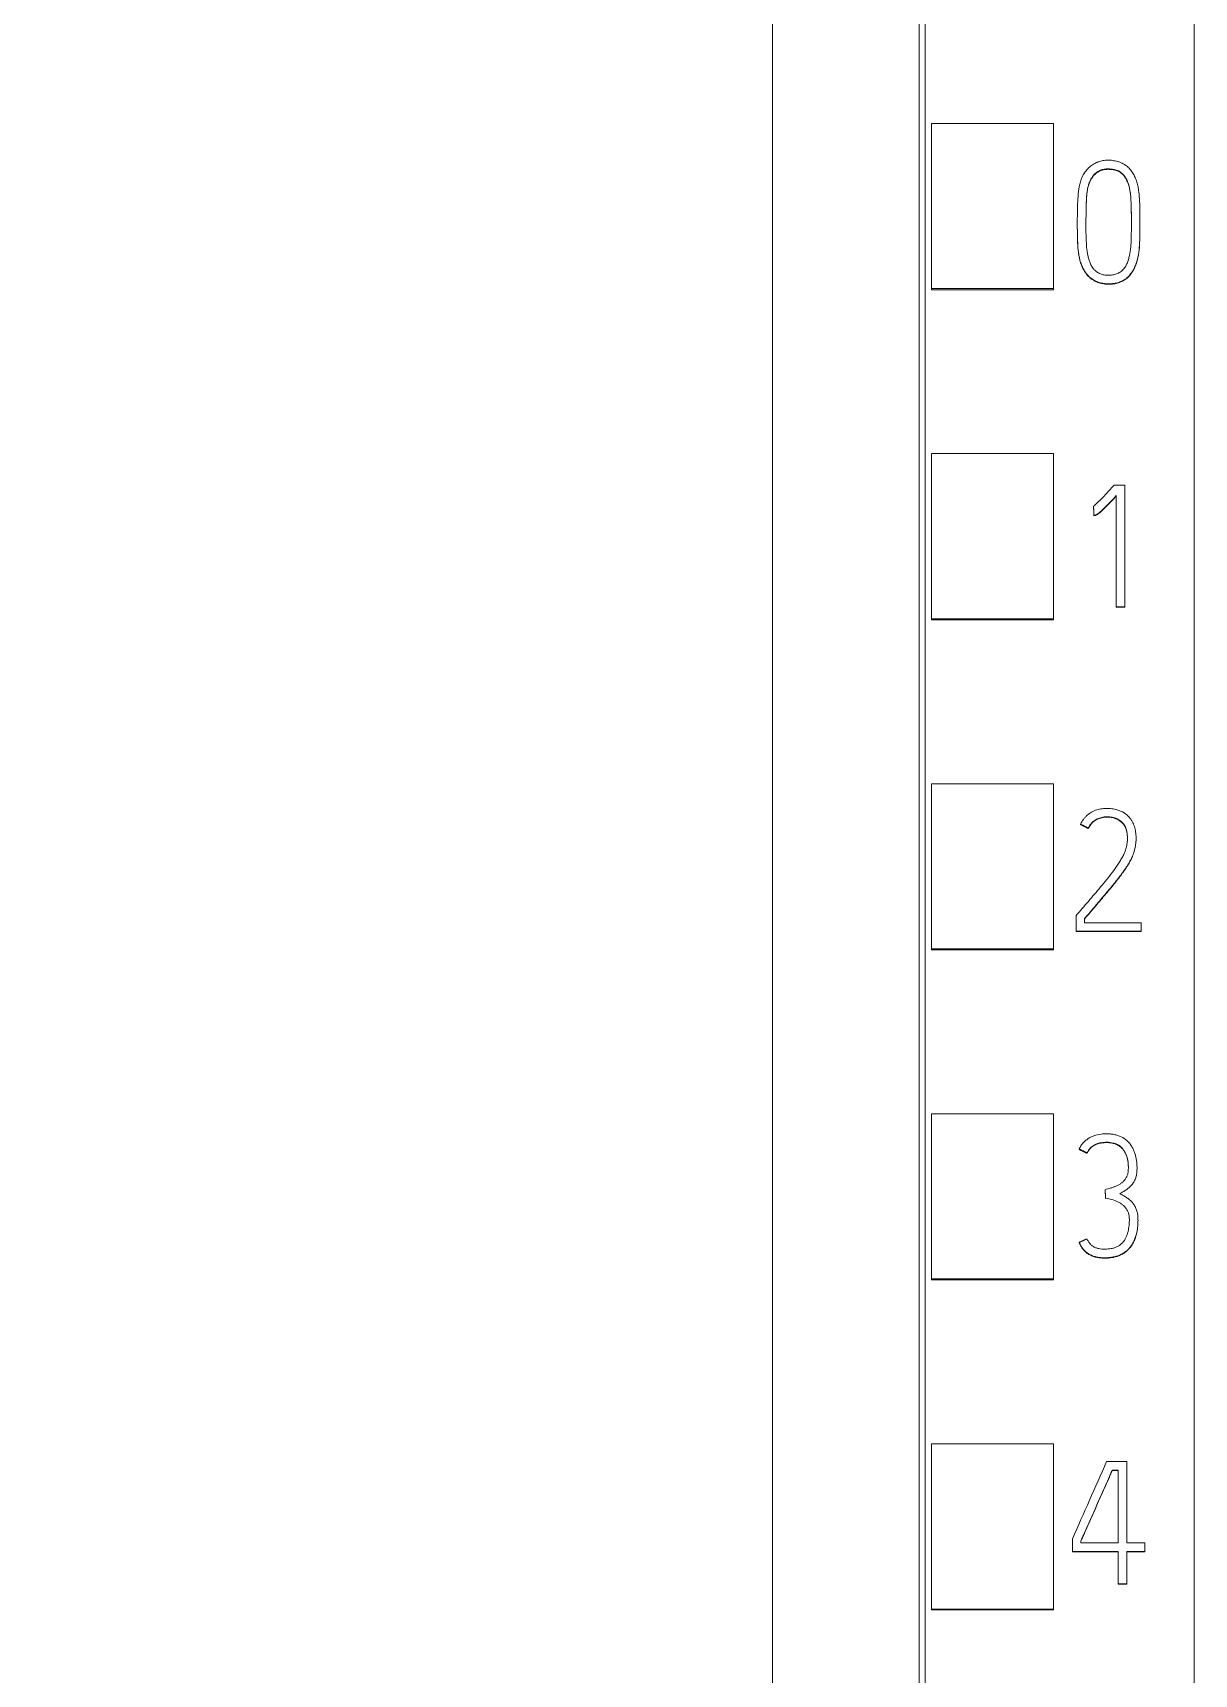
# Model space of a CAD drawing. Header units: millimetres. Extents: x 1359 to 3577, y 1333 to 3557.
# Drawn here: x 2851.97 to 2870.97, y 3234.78 to 3261.64 of the extents above; entities that cross this region are included whole.
import ezdxf

# ---------------------------------------------------------------- set-up
doc = ezdxf.new("R2010")
doc.units = ezdxf.units.MM
doc.set_wipeout_variables(frame=1)
doc.layers.add('000-PI-Oprema', color=30, linetype='Continuous', lineweight=5)
doc.layers.add('002-PI-Kabelska kanalica', color=150, linetype='Continuous')

# ---------------------------------------------------------------- blocks, each defined once
blk = doc.blocks.new('S7-1500 DQ HF - 6ES7522-1BL01-0AB0')
blk.add_wipeout([(0, 147), (34.8, 147), (34.8, 0), (0, 0)])
at = {"layer": '000-PI-Oprema', "color": 0, "linetype": 'ByBlock', "lineweight": 0}
for p, q in [((0, 134.681), (0, 21.262)), ((34.8, 134.681), (34.8, 21.262)), ((30.4, 23.585), (30.4, 132.4)), ((30.5, 74.367), (30.5, 77.069)), ((30.5, 77.069), (32.5, 77.069)), ((32.5, 74.367), (32.5, 77.069)), ((32.888, 75.469), (32.888, 75.462)), ((33.912, 75.42), (33.912, 75.427)), ((30.5, 74.35), (30.5, 74.367)), ((30.5, 74.367), (32.5, 74.367)), ((30.5, 74.35), (32.5, 74.35)), ((32.5, 74.35), (32.5, 74.367)), ((30.5, 68.966), (30.5, 71.667)), ((30.5, 71.667), (32.5, 71.667)), ((32.5, 68.966), (32.5, 71.667)), ((33.664, 71.151), (33.489, 71.151)), ((33.525, 70.98), (33.525, 69.163)), ((33.664, 69.163), (33.664, 71.151)), ((33.153, 70.806), (33.153, 70.8)), ((33.161, 70.658), (33.161, 70.652)), ((33.525, 69.163), (33.525, 69.156)), ((33.525, 69.163), (33.664, 69.163)), ((33.664, 69.156), (33.525, 69.156)), ((33.664, 69.163), (33.664, 69.156)), ((30.5, 68.966), (32.5, 68.966)), ((30.5, 68.95), (30.5, 68.966)), ((30.5, 68.95), (32.5, 68.95)), ((32.5, 68.95), (32.5, 68.966)), ((30.5, 63.564), (30.5, 66.266)), ((30.5, 66.266), (32.5, 66.266)), ((32.5, 63.564), (32.5, 66.266)), ((32.942, 65.604), (32.942, 65.598)), ((33.067, 65.54), (33.067, 65.534)), ((33.849, 65.372), (33.849, 65.378)), ((32.867, 64.108), (32.867, 63.853)), ((33.006, 63.992), (33.006, 64.058)), ((33.933, 63.992), (33.006, 63.992)), ((33.933, 63.853), (33.933, 63.992)), ((32.867, 63.853), (32.867, 63.847)), ((32.867, 63.853), (33.933, 63.853)), ((33.933, 63.847), (32.867, 63.847)), ((33.933, 63.853), (33.933, 63.847)), ((30.5, 63.564), (32.5, 63.564)), ((30.5, 63.55), (30.5, 63.564)), ((30.5, 63.55), (32.5, 63.55)), ((32.5, 63.55), (32.5, 63.564)), ((30.5, 58.163), (30.5, 60.864)), ((30.5, 60.864), (32.5, 60.864)), ((32.5, 58.163), (32.5, 60.864)), ((32.919, 60.288), (32.919, 60.282)), ((33.046, 60.225), (33.046, 60.219)), ((33.865, 59.97), (33.865, 59.976)), ((33.343, 59.623), (33.343, 59.617)), ((33.351, 59.485), (33.351, 59.479)), ((33.881, 59.117), (33.881, 59.123)), ((32.919, 58.761), (32.919, 58.755)), ((30.5, 58.15), (30.5, 58.163)), ((30.5, 58.163), (32.5, 58.163)), ((30.5, 58.15), (32.5, 58.15)), ((32.5, 58.15), (32.5, 58.163)), ((30.5, 52.761), (30.5, 55.462)), ((30.5, 55.462), (32.5, 55.462)), ((32.5, 52.761), (32.5, 55.462)), ((33.368, 55.175), (33.698, 55.175)), ((33.698, 55.175), (33.698, 53.844)), ((33.46, 55.036), (33.46, 55.03)), ((33.557, 55.036), (33.46, 55.036)), ((33.46, 55.03), (33.557, 55.03)), ((33.557, 53.844), (33.557, 55.036)), ((32.808, 53.705), (32.808, 53.911)), ((32.946, 53.88), (32.946, 53.844)), ((32.946, 53.844), (33.557, 53.844)), ((33.698, 53.844), (33.992, 53.844)), ((33.992, 53.844), (33.992, 53.705)), ((32.808, 53.705), (32.808, 53.699)), ((33.557, 53.705), (32.808, 53.705)), ((32.808, 53.699), (33.557, 53.699)), ((33.557, 53.176), (33.557, 53.705)), ((33.698, 53.705), (33.698, 53.176)), ((33.992, 53.705), (33.698, 53.705)), ((33.698, 53.699), (33.992, 53.699)), ((33.992, 53.705), (33.992, 53.699)), ((33.698, 53.176), (33.557, 53.176)), ((33.557, 53.176), (33.557, 53.17)), ((33.557, 53.17), (33.698, 53.17)), ((33.698, 53.176), (33.698, 53.17)), ((30.5, 52.75), (30.5, 52.761)), ((30.5, 52.761), (32.5, 52.761)), ((30.5, 52.75), (32.5, 52.75)), ((32.5, 52.75), (32.5, 52.761))]:
    blk.add_line(p, q, dxfattribs=at)
blk.add_ellipse((43.198, 14.283), major_axis=(446.41, 1009.074), ratio=0.023151, start_param=1.540505, end_param=1.541759, dxfattribs=at)
for points, knots in [([(30.3, 23.299), (30.3, 26.64), (30.3, 34.605), (30.3, 47.245), (30.3, 62.731), (30.3, 77.025), (30.3, 91.235), (30.3, 105.802), (30.3, 119.972), (30.3, 129.542), (30.3, 132.586)], [0, 0, 0, 0, 0.091483, 0.21812, 0.346206, 0.515858, 0.610111, 0.736264, 0.916066, 1, 1, 1, 1]), ([(27.9, 129.52), (27.9, 127.497), (27.9, 118.948), (27.9, 105.802), (27.9, 91.235), (27.9, 77.025), (27.9, 62.731), (27.9, 47.245), (27.9, 34.486), (27.9, 25.605), (27.9, 21.348), (27.9, 20.55)], [0, 0, 0, 0, 0.055935, 0.236292, 0.362833, 0.457376, 0.627551, 0.756032, 0.883059, 0.978086, 1, 1, 1, 1]), ([(33.229, 76.44), (33.254, 76.45), (33.28, 76.457), (33.333, 76.466), (33.36, 76.469), (33.414, 76.47), (33.441, 76.468), (33.494, 76.46), (33.521, 76.455), (33.56, 76.443), (33.572, 76.439), (33.598, 76.43), (33.622, 76.419), (33.646, 76.406), (33.663, 76.396), (33.669, 76.392), (33.68, 76.385), (33.686, 76.381), (33.713, 76.361), (33.732, 76.342), (33.759, 76.312), (33.767, 76.301), (33.783, 76.279), (33.79, 76.268), (33.811, 76.234), (33.823, 76.21), (33.845, 76.161), (33.854, 76.135), (33.865, 76.097), (33.869, 76.084), (33.876, 76.058), (33.885, 76.019), (33.899, 75.927), (33.905, 75.848), (33.909, 75.742), (33.91, 75.689), (33.912, 75.583), (33.912, 75.53), (33.912, 75.424), (33.912, 75.318), (33.91, 75.212), (33.907, 75.106), (33.905, 75.053), (33.894, 74.948), (33.885, 74.896), (33.868, 74.831), (33.864, 74.818), (33.856, 74.792), (33.852, 74.779), (33.837, 74.741), (33.827, 74.716), (33.808, 74.68), (33.802, 74.668), (33.788, 74.645), (33.781, 74.634), (33.757, 74.601), (33.74, 74.581), (33.711, 74.553), (33.701, 74.544), (33.685, 74.531), (33.679, 74.527), (33.668, 74.52), (33.662, 74.516), (33.634, 74.498), (33.609, 74.486), (33.571, 74.472), (33.558, 74.468), (33.532, 74.46), (33.519, 74.457), (33.479, 74.45), (33.453, 74.447), (33.412, 74.445), (33.399, 74.445), (33.371, 74.446), (33.358, 74.447), (33.317, 74.451), (33.291, 74.456), (33.252, 74.466), (33.239, 74.471), (33.214, 74.48), (33.201, 74.485), (33.164, 74.502), (33.141, 74.515), (33.108, 74.539), (33.097, 74.548), (33.077, 74.566), (33.067, 74.576), (33.04, 74.606), (33.024, 74.627), (33.002, 74.661), (32.995, 74.673), (32.982, 74.697), (32.976, 74.709), (32.959, 74.746), (32.95, 74.771), (32.938, 74.809), (32.934, 74.822), (32.927, 74.849), (32.924, 74.862), (32.916, 74.902), (32.911, 74.928), (32.893, 75.061), (32.891, 75.168), (32.888, 75.329), (32.888, 75.382), (32.888, 75.489), (32.888, 75.543), (32.889, 75.65), (32.89, 75.703), (32.895, 75.81), (32.899, 75.863), (32.91, 75.969), (32.917, 76.022), (32.935, 76.1), (32.942, 76.126), (32.956, 76.165), (32.961, 76.178), (32.972, 76.203), (32.978, 76.216), (32.998, 76.252), (33.013, 76.274), (33.039, 76.307), (33.048, 76.317), (33.067, 76.337), (33.077, 76.346), (33.108, 76.373), (33.13, 76.39), (33.166, 76.411), (33.178, 76.418), (33.197, 76.427), (33.206, 76.431), (33.218, 76.436), (33.222, 76.438), (33.226, 76.439), (33.227, 76.439), (33.229, 76.44)], [0, 0, 0, 0, 0.015625, 0.015625, 0.03125, 0.03125, 0.046875, 0.046875, 0.0625, 0.0625, 0.070312, 0.070312, 0.078125, 0.085937, 0.085937, 0.089844, 0.089844, 0.09375, 0.09375, 0.109375, 0.109375, 0.117187, 0.117187, 0.125, 0.125, 0.140625, 0.140625, 0.15625, 0.15625, 0.164062, 0.164062, 0.171875, 0.1875, 0.21875, 0.21875, 0.25, 0.25, 0.28125, 0.28125, 0.3125, 0.34375, 0.34375, 0.375, 0.375, 0.40625, 0.40625, 0.414062, 0.414062, 0.421875, 0.421875, 0.4375, 0.4375, 0.445312, 0.445312, 0.453125, 0.453125, 0.46875, 0.46875, 0.476562, 0.476562, 0.480469, 0.480469, 0.484375, 0.484375, 0.5, 0.5, 0.507812, 0.507812, 0.515625, 0.515625, 0.53125, 0.53125, 0.539063, 0.539063, 0.546875, 0.546875, 0.5625, 0.5625, 0.570313, 0.570313, 0.578125, 0.578125, 0.59375, 0.59375, 0.601563, 0.601563, 0.609375, 0.609375, 0.625, 0.625, 0.632813, 0.632813, 0.640625, 0.640625, 0.65625, 0.65625, 0.664063, 0.664063, 0.671875, 0.671875, 0.6875, 0.6875, 0.75, 0.75, 0.78125, 0.78125, 0.8125, 0.8125, 0.84375, 0.84375, 0.875, 0.875, 0.90625, 0.90625, 0.921875, 0.921875, 0.929688, 0.929688, 0.9375, 0.9375, 0.953125, 0.953125, 0.960938, 0.960938, 0.96875, 0.96875, 0.984375, 0.984375, 0.992187, 0.992187, 0.996094, 0.998047, 0.999023, 0.999023, 1, 1, 1, 1]), ([(33.572, 76.287), (33.592, 76.276), (33.609, 76.263), (33.641, 76.231), (33.656, 76.214), (33.681, 76.177), (33.692, 76.157), (33.711, 76.117), (33.719, 76.096), (33.741, 76.032), (33.749, 75.989), (33.758, 75.922), (33.76, 75.9), (33.763, 75.856), (33.764, 75.833), (33.77, 75.722), (33.772, 75.632), (33.774, 75.454), (33.773, 75.364), (33.771, 75.23), (33.77, 75.163), (33.767, 75.096), (33.763, 75.051), (33.761, 75.029), (33.753, 74.963), (33.745, 74.919), (33.728, 74.854), (33.722, 74.833), (33.71, 74.801), (33.706, 74.791), (33.697, 74.77), (33.688, 74.75), (33.677, 74.73), (33.665, 74.711), (33.658, 74.702), (33.637, 74.676), (33.621, 74.66), (33.594, 74.64), (33.584, 74.634), (33.565, 74.623), (33.555, 74.618), (33.534, 74.609), (33.523, 74.605), (33.502, 74.599), (33.491, 74.596), (33.458, 74.59), (33.436, 74.587), (33.402, 74.586), (33.391, 74.586), (33.368, 74.587), (33.357, 74.588), (33.324, 74.593), (33.302, 74.597), (33.27, 74.608), (33.26, 74.612), (33.239, 74.621), (33.219, 74.631), (33.2, 74.644), (33.187, 74.654), (33.183, 74.658), (33.174, 74.665), (33.17, 74.669), (33.159, 74.681), (33.152, 74.69), (33.138, 74.708), (33.132, 74.717), (33.115, 74.747), (33.105, 74.767), (33.089, 74.808), (33.082, 74.829), (33.073, 74.862), (33.07, 74.873), (33.064, 74.894), (33.057, 74.927), (33.051, 74.96), (33.042, 75.025), (33.039, 75.069), (33.031, 75.201), (33.029, 75.289), (33.029, 75.421), (33.03, 75.466), (33.03, 75.554), (33.031, 75.686), (33.035, 75.818), (33.046, 75.928), (33.049, 75.95), (33.055, 75.994), (33.059, 76.015), (33.067, 76.048), (33.07, 76.058), (33.076, 76.079), (33.08, 76.09), (33.092, 76.121), (33.101, 76.141), (33.117, 76.169), (33.123, 76.179), (33.135, 76.197), (33.142, 76.206), (33.163, 76.231), (33.178, 76.247), (33.204, 76.268), (33.213, 76.275), (33.231, 76.287), (33.241, 76.292), (33.27, 76.307), (33.291, 76.313), (33.335, 76.323), (33.357, 76.325), (33.401, 76.326), (33.423, 76.325), (33.467, 76.32), (33.489, 76.317), (33.521, 76.308), (33.531, 76.305), (33.547, 76.299), (33.552, 76.297), (33.559, 76.294), (33.562, 76.292), (33.567, 76.29), (33.569, 76.289), (33.572, 76.287)], [0, 0, 0, 0, 0.015625, 0.015625, 0.03125, 0.03125, 0.046875, 0.046875, 0.0625, 0.0625, 0.09375, 0.09375, 0.109375, 0.109375, 0.125, 0.125, 0.1875, 0.1875, 0.25, 0.25, 0.28125, 0.296875, 0.296875, 0.3125, 0.3125, 0.34375, 0.34375, 0.359375, 0.359375, 0.367188, 0.367188, 0.375, 0.382813, 0.382813, 0.390625, 0.390625, 0.40625, 0.40625, 0.414063, 0.414063, 0.421875, 0.421875, 0.429688, 0.429688, 0.4375, 0.4375, 0.453125, 0.453125, 0.460938, 0.460938, 0.46875, 0.46875, 0.484375, 0.484375, 0.492188, 0.492188, 0.5, 0.507813, 0.507813, 0.511719, 0.511719, 0.515625, 0.515625, 0.523438, 0.523438, 0.53125, 0.53125, 0.546875, 0.546875, 0.5625, 0.5625, 0.570313, 0.570313, 0.578125, 0.59375, 0.59375, 0.625, 0.625, 0.6875, 0.6875, 0.71875, 0.71875, 0.75, 0.8125, 0.8125, 0.828125, 0.828125, 0.84375, 0.84375, 0.851562, 0.851562, 0.859375, 0.859375, 0.875, 0.875, 0.882812, 0.882812, 0.890625, 0.890625, 0.90625, 0.90625, 0.914062, 0.914062, 0.921875, 0.921875, 0.9375, 0.9375, 0.953125, 0.953125, 0.96875, 0.96875, 0.984375, 0.984375, 0.992187, 0.992187, 0.996094, 0.996094, 0.998047, 0.998047, 1, 1, 1, 1]), ([(33.572, 76.281), (33.552, 76.292), (33.531, 76.3), (33.499, 76.308), (33.488, 76.31), (33.466, 76.314), (33.455, 76.315), (33.421, 76.319), (33.399, 76.32), (33.355, 76.318), (33.332, 76.316), (33.299, 76.309), (33.288, 76.306), (33.267, 76.298), (33.257, 76.294), (33.237, 76.284), (33.227, 76.278), (33.208, 76.266), (33.199, 76.259), (33.182, 76.244), (33.174, 76.236), (33.159, 76.22), (33.151, 76.212), (33.13, 76.185), (33.118, 76.166), (33.102, 76.137), (33.097, 76.127), (33.088, 76.106), (33.084, 76.096), (33.073, 76.064), (33.067, 76.042), (33.052, 75.977), (33.047, 75.933), (33.039, 75.845), (33.036, 75.8), (33.032, 75.711), (33.031, 75.667), (33.03, 75.577), (33.03, 75.533), (33.03, 75.45), (33.029, 75.411), (33.029, 75.373)], [0, 0, 0, 0, 0.050692, 0.050692, 0.076038, 0.076038, 0.101384, 0.101384, 0.152076, 0.152076, 0.202768, 0.202768, 0.228114, 0.228114, 0.25346, 0.25346, 0.278806, 0.278806, 0.304152, 0.304152, 0.329498, 0.329498, 0.354844, 0.354844, 0.405536, 0.405536, 0.430882, 0.430882, 0.456228, 0.456228, 0.506919, 0.506919, 0.608303, 0.608303, 0.709687, 0.709687, 0.811071, 0.811071, 0.912455, 0.912455, 1, 1, 1, 1]), ([(33.773, 75.469), (33.773, 75.495), (33.773, 75.521), (33.772, 75.635), (33.769, 75.723), (33.763, 75.855), (33.76, 75.899), (33.749, 75.986), (33.74, 76.029), (33.722, 76.081), (33.718, 76.091), (33.71, 76.112), (33.705, 76.122), (33.691, 76.152), (33.68, 76.172), (33.661, 76.199), (33.655, 76.208), (33.64, 76.225), (33.625, 76.242), (33.609, 76.256), (33.595, 76.266), (33.591, 76.269), (33.582, 76.275), (33.577, 76.278), (33.572, 76.281)], [0, 0, 0, 0, 0.088977, 0.088977, 0.392651, 0.392651, 0.544488, 0.544488, 0.696326, 0.696326, 0.734285, 0.734285, 0.772244, 0.772244, 0.848163, 0.848163, 0.886122, 0.886122, 0.924081, 0.962041, 0.962041, 0.98102, 0.98102, 1, 1, 1, 1]), ([(32.888, 75.462), (32.888, 75.399), (32.888, 75.335), (32.89, 75.217), (32.891, 75.164), (32.895, 75.083), (32.897, 75.056), (32.901, 75.003), (32.904, 74.976), (32.915, 74.896), (32.925, 74.843), (32.945, 74.778), (32.95, 74.766), (32.959, 74.74), (32.964, 74.728), (32.981, 74.691), (32.994, 74.668), (33.015, 74.634), (33.023, 74.623), (33.039, 74.601), (33.048, 74.591), (33.075, 74.561), (33.095, 74.543), (33.127, 74.519), (33.139, 74.511), (33.162, 74.497), (33.174, 74.491), (33.211, 74.474), (33.236, 74.465), (33.275, 74.454), (33.288, 74.451), (33.315, 74.446), (33.328, 74.444), (33.368, 74.439), (33.395, 74.438), (33.436, 74.44), (33.45, 74.441), (33.476, 74.443), (33.49, 74.445), (33.529, 74.453), (33.555, 74.46), (33.593, 74.474), (33.606, 74.479), (33.63, 74.491), (33.642, 74.497), (33.677, 74.518), (33.698, 74.534), (33.738, 74.572), (33.755, 74.592), (33.779, 74.625), (33.786, 74.637), (33.8, 74.66), (33.807, 74.672), (33.826, 74.708), (33.836, 74.732), (33.855, 74.782), (33.863, 74.808), (33.877, 74.86), (33.883, 74.887), (33.892, 74.94), (33.903, 75.019), (33.907, 75.099), (33.91, 75.206), (33.912, 75.295), (33.912, 75.385), (33.912, 75.421)], [0, 0, 0, 0, 0.074801, 0.074801, 0.137845, 0.137845, 0.169367, 0.169367, 0.200889, 0.200889, 0.263933, 0.263933, 0.279694, 0.279694, 0.295455, 0.295455, 0.326976, 0.326976, 0.342737, 0.342737, 0.358498, 0.358498, 0.39002, 0.39002, 0.405781, 0.405781, 0.421542, 0.421542, 0.453064, 0.453064, 0.468825, 0.468825, 0.484586, 0.484586, 0.516108, 0.516108, 0.531869, 0.531869, 0.54763, 0.54763, 0.579151, 0.579151, 0.594912, 0.594912, 0.610673, 0.610673, 0.642195, 0.642195, 0.673717, 0.673717, 0.689478, 0.689478, 0.705239, 0.705239, 0.736761, 0.736761, 0.768283, 0.768283, 0.799805, 0.799805, 0.831326, 0.89437, 0.89437, 0.957414, 1, 1, 1, 1]), ([(33.489, 71.151), (33.462, 71.121), (33.435, 71.091), (33.381, 71.032), (33.353, 71.003), (33.312, 70.959), (33.298, 70.944), (33.27, 70.915), (33.256, 70.901), (33.228, 70.873), (33.213, 70.859), (33.183, 70.832), (33.168, 70.819), (33.153, 70.806)], [0, 0, 0, 0, 0.25, 0.25, 0.5, 0.5, 0.625, 0.625, 0.75, 0.75, 0.875, 0.875, 1, 1, 1, 1]), ([(33.161, 70.658), (33.167, 70.658), (33.172, 70.659), (33.182, 70.661), (33.187, 70.662), (33.197, 70.666), (33.201, 70.668), (33.21, 70.673), (33.214, 70.676), (33.227, 70.685), (33.235, 70.691), (33.251, 70.704), (33.259, 70.711), (33.282, 70.731), (33.297, 70.745), (33.326, 70.773), (33.341, 70.788), (33.384, 70.831), (33.413, 70.861), (33.469, 70.92), (33.497, 70.95), (33.525, 70.98)], [0, 0, 0, 0, 0.03125, 0.03125, 0.0625, 0.0625, 0.09375, 0.09375, 0.125, 0.125, 0.1875, 0.1875, 0.25, 0.25, 0.375, 0.375, 0.5, 0.5, 0.75, 0.75, 1, 1, 1, 1]), ([(33.525, 70.973), (33.497, 70.943), (33.469, 70.914), (33.413, 70.854), (33.384, 70.825), (33.341, 70.781), (33.326, 70.767), (33.297, 70.739), (33.282, 70.725), (33.259, 70.704), (33.251, 70.698), (33.235, 70.685), (33.227, 70.679), (33.214, 70.67), (33.21, 70.667), (33.201, 70.662), (33.197, 70.66), (33.187, 70.656), (33.182, 70.655), (33.172, 70.653), (33.167, 70.652), (33.161, 70.652)], [0, 0, 0, 0, 0.25, 0.25, 0.5, 0.5, 0.625, 0.625, 0.75, 0.75, 0.8125, 0.8125, 0.875, 0.875, 0.90625, 0.90625, 0.9375, 0.9375, 0.96875, 0.96875, 1, 1, 1, 1]), ([(33.006, 64.058), (33.045, 64.104), (33.084, 64.15), (33.162, 64.242), (33.201, 64.288), (33.279, 64.38), (33.318, 64.425), (33.396, 64.518), (33.434, 64.564), (33.51, 64.658), (33.548, 64.705), (33.603, 64.777), (33.621, 64.801), (33.656, 64.85), (33.673, 64.875), (33.706, 64.925), (33.722, 64.951), (33.753, 65.003), (33.767, 65.029), (33.786, 65.07), (33.792, 65.084), (33.803, 65.112), (33.808, 65.126), (33.822, 65.17), (33.829, 65.199), (33.841, 65.258), (33.845, 65.288), (33.848, 65.333), (33.849, 65.348), (33.85, 65.378), (33.849, 65.393), (33.847, 65.439), (33.844, 65.469), (33.836, 65.513), (33.833, 65.528), (33.825, 65.557), (33.821, 65.572), (33.81, 65.6), (33.804, 65.614), (33.791, 65.641), (33.784, 65.654), (33.771, 65.673), (33.767, 65.679), (33.758, 65.692), (33.753, 65.698), (33.739, 65.715), (33.729, 65.726), (33.707, 65.748), (33.696, 65.758), (33.678, 65.772), (33.672, 65.776), (33.659, 65.785), (33.653, 65.789), (33.62, 65.808), (33.592, 65.82), (33.549, 65.835), (33.535, 65.84), (33.505, 65.848), (33.49, 65.851), (33.46, 65.856), (33.445, 65.858), (33.415, 65.86), (33.4, 65.861), (33.37, 65.862), (33.355, 65.862), (33.325, 65.861), (33.31, 65.859), (33.264, 65.854), (33.235, 65.848), (33.192, 65.834), (33.177, 65.829), (33.157, 65.82), (33.15, 65.817), (33.136, 65.81), (33.129, 65.806), (33.097, 65.787), (33.072, 65.769), (33.038, 65.739), (33.027, 65.728), (33.007, 65.706), (32.997, 65.694), (32.97, 65.658), (32.955, 65.632), (32.942, 65.604)], [0, 0, 0, 0, 0.0625, 0.0625, 0.125, 0.125, 0.1875, 0.1875, 0.25, 0.25, 0.3125, 0.3125, 0.34375, 0.34375, 0.375, 0.375, 0.40625, 0.40625, 0.4375, 0.4375, 0.453125, 0.453125, 0.46875, 0.46875, 0.5, 0.5, 0.53125, 0.53125, 0.546875, 0.546875, 0.5625, 0.5625, 0.59375, 0.59375, 0.609375, 0.609375, 0.625, 0.625, 0.640625, 0.640625, 0.65625, 0.65625, 0.664062, 0.664062, 0.671875, 0.671875, 0.6875, 0.6875, 0.703125, 0.703125, 0.710937, 0.710937, 0.71875, 0.71875, 0.75, 0.75, 0.765625, 0.765625, 0.78125, 0.78125, 0.796875, 0.796875, 0.8125, 0.8125, 0.828125, 0.828125, 0.84375, 0.84375, 0.875, 0.875, 0.890625, 0.890625, 0.898437, 0.898437, 0.90625, 0.90625, 0.9375, 0.9375, 0.953125, 0.953125, 0.96875, 0.96875, 1, 1, 1, 1]), ([(33.067, 65.54), (33.079, 65.564), (33.092, 65.586), (33.116, 65.616), (33.125, 65.626), (33.144, 65.644), (33.154, 65.652), (33.185, 65.675), (33.208, 65.687), (33.256, 65.707), (33.281, 65.714), (33.319, 65.722), (33.332, 65.723), (33.358, 65.726), (33.371, 65.726), (33.41, 65.726), (33.435, 65.723), (33.473, 65.714), (33.486, 65.711), (33.511, 65.702), (33.523, 65.698), (33.558, 65.681), (33.58, 65.668), (33.61, 65.643), (33.62, 65.634), (33.638, 65.615), (33.646, 65.605), (33.657, 65.589), (33.66, 65.584), (33.667, 65.573), (33.676, 65.555), (33.683, 65.537), (33.691, 65.512), (33.695, 65.5), (33.7, 65.474), (33.702, 65.462), (33.705, 65.436), (33.706, 65.423), (33.708, 65.397), (33.708, 65.384), (33.708, 65.358), (33.708, 65.345), (33.706, 65.319), (33.704, 65.307), (33.699, 65.268), (33.694, 65.243), (33.684, 65.205), (33.681, 65.193), (33.673, 65.168), (33.668, 65.156), (33.653, 65.12), (33.642, 65.097), (33.619, 65.051), (33.606, 65.029), (33.579, 64.986), (33.565, 64.964), (33.523, 64.9), (33.493, 64.858), (33.4, 64.735), (33.335, 64.655), (33.236, 64.537), (33.203, 64.498), (33.136, 64.419), (33.103, 64.38), (33.036, 64.302), (33.002, 64.264), (32.935, 64.186), (32.901, 64.147), (32.867, 64.108)], [0, 0, 0, 0, 0.03125, 0.03125, 0.046875, 0.046875, 0.0625, 0.0625, 0.09375, 0.09375, 0.125, 0.125, 0.140625, 0.140625, 0.15625, 0.15625, 0.1875, 0.1875, 0.203125, 0.203125, 0.21875, 0.21875, 0.25, 0.25, 0.265625, 0.265625, 0.28125, 0.28125, 0.289063, 0.289063, 0.296875, 0.3125, 0.3125, 0.328125, 0.328125, 0.34375, 0.34375, 0.359375, 0.359375, 0.375, 0.375, 0.390625, 0.390625, 0.40625, 0.40625, 0.4375, 0.4375, 0.453125, 0.453125, 0.46875, 0.46875, 0.5, 0.5, 0.53125, 0.53125, 0.5625, 0.5625, 0.625, 0.625, 0.75, 0.75, 0.8125, 0.8125, 0.875, 0.875, 0.9375, 0.9375, 1, 1, 1, 1]), ([(33.708, 65.369), (33.708, 65.38), (33.708, 65.39), (33.707, 65.413), (33.706, 65.426), (33.703, 65.452), (33.701, 65.465), (33.696, 65.49), (33.692, 65.503), (33.684, 65.528), (33.68, 65.54), (33.672, 65.558), (33.669, 65.563), (33.662, 65.575), (33.659, 65.58), (33.64, 65.608), (33.623, 65.626), (33.597, 65.647), (33.592, 65.651), (33.582, 65.659), (33.565, 65.67), (33.537, 65.685), (33.513, 65.695), (33.488, 65.704), (33.476, 65.708), (33.438, 65.716), (33.412, 65.719), (33.359, 65.72), (33.321, 65.717), (33.283, 65.708), (33.257, 65.701), (33.245, 65.696), (33.221, 65.687), (33.209, 65.681), (33.186, 65.669), (33.175, 65.662), (33.143, 65.639), (33.125, 65.621), (33.101, 65.59), (33.093, 65.58), (33.079, 65.557), (33.073, 65.546), (33.067, 65.534)], [0, 0, 0, 0, 0.034384, 0.034384, 0.076368, 0.076368, 0.118351, 0.118351, 0.160334, 0.160334, 0.202317, 0.202317, 0.223309, 0.223309, 0.244301, 0.244301, 0.328267, 0.328267, 0.349259, 0.349259, 0.370251, 0.412234, 0.454217, 0.454217, 0.496201, 0.496201, 0.580167, 0.580167, 0.664134, 0.706117, 0.706117, 0.7481, 0.7481, 0.790084, 0.790084, 0.832067, 0.832067, 0.916033, 0.916033, 0.958017, 0.958017, 1, 1, 1, 1]), ([(33.849, 65.372), (33.849, 65.366), (33.849, 65.361), (33.849, 65.34), (33.848, 65.325), (33.845, 65.28), (33.84, 65.25), (33.829, 65.191), (33.822, 65.162), (33.807, 65.118), (33.802, 65.104), (33.791, 65.076), (33.785, 65.062), (33.766, 65.021), (33.752, 64.994), (33.721, 64.943), (33.705, 64.917), (33.672, 64.867), (33.655, 64.843), (33.62, 64.794), (33.602, 64.77), (33.548, 64.698), (33.51, 64.651), (33.434, 64.557), (33.396, 64.511), (33.318, 64.419), (33.279, 64.373), (33.201, 64.281), (33.162, 64.236), (33.084, 64.144), (33.045, 64.098), (33.006, 64.052)], [0, 0, 0, 0, 0.010377, 0.010377, 0.038652, 0.038652, 0.095202, 0.095202, 0.151752, 0.151752, 0.180027, 0.180027, 0.208302, 0.208302, 0.264851, 0.264851, 0.321401, 0.321401, 0.377951, 0.377951, 0.434501, 0.434501, 0.547601, 0.547601, 0.660701, 0.660701, 0.7738, 0.7738, 0.8869, 0.8869, 1, 1, 1, 1]), ([(33.582, 59.56), (33.6, 59.569), (33.617, 59.578), (33.652, 59.598), (33.669, 59.608), (33.694, 59.625), (33.702, 59.63), (33.718, 59.642), (33.726, 59.649), (33.741, 59.662), (33.748, 59.669), (33.762, 59.683), (33.769, 59.691), (33.789, 59.714), (33.801, 59.73), (33.816, 59.756), (33.821, 59.765), (33.83, 59.783), (33.834, 59.793), (33.845, 59.821), (33.851, 59.84), (33.859, 59.88), (33.861, 59.9), (33.864, 59.94), (33.865, 59.96), (33.865, 60.001), (33.864, 60.021), (33.86, 60.081), (33.854, 60.121), (33.841, 60.18), (33.836, 60.2), (33.824, 60.238), (33.81, 60.276), (33.791, 60.311), (33.77, 60.346), (33.758, 60.363), (33.732, 60.394), (33.712, 60.416), (33.689, 60.435), (33.673, 60.448), (33.665, 60.454), (33.622, 60.482), (33.586, 60.499), (33.537, 60.515), (33.528, 60.517), (33.508, 60.522), (33.478, 60.529), (33.429, 60.536), (33.388, 60.538), (33.348, 60.538), (33.328, 60.537), (33.267, 60.533), (33.228, 60.527), (33.18, 60.513), (33.17, 60.51), (33.151, 60.503), (33.141, 60.499), (33.113, 60.487), (33.078, 60.468), (33.045, 60.445), (33.021, 60.425), (33.013, 60.418), (32.999, 60.404), (32.992, 60.397), (32.971, 60.375), (32.959, 60.359), (32.942, 60.334), (32.937, 60.325), (32.927, 60.307), (32.923, 60.298), (32.919, 60.288)], [0, 0, 0, 0, 0.03125, 0.03125, 0.0625, 0.0625, 0.078125, 0.078125, 0.09375, 0.09375, 0.109375, 0.109375, 0.125, 0.125, 0.15625, 0.15625, 0.171875, 0.171875, 0.1875, 0.1875, 0.21875, 0.21875, 0.25, 0.25, 0.28125, 0.28125, 0.3125, 0.3125, 0.375, 0.375, 0.40625, 0.40625, 0.4375, 0.46875, 0.46875, 0.5, 0.5, 0.53125, 0.546875, 0.546875, 0.5625, 0.5625, 0.625, 0.625, 0.640625, 0.640625, 0.65625, 0.6875, 0.71875, 0.71875, 0.75, 0.75, 0.8125, 0.8125, 0.828125, 0.828125, 0.84375, 0.84375, 0.875, 0.90625, 0.90625, 0.921875, 0.921875, 0.9375, 0.9375, 0.96875, 0.96875, 0.984375, 0.984375, 1, 1, 1, 1]), ([(33.046, 60.225), (33.054, 60.24), (33.062, 60.254), (33.08, 60.281), (33.091, 60.294), (33.108, 60.312), (33.114, 60.317), (33.127, 60.328), (33.133, 60.333), (33.146, 60.343), (33.153, 60.348), (33.167, 60.356), (33.175, 60.36), (33.197, 60.371), (33.213, 60.377), (33.245, 60.386), (33.261, 60.39), (33.293, 60.395), (33.31, 60.397), (33.343, 60.399), (33.359, 60.4), (33.409, 60.399), (33.442, 60.395), (33.482, 60.385), (33.49, 60.383), (33.506, 60.378), (33.514, 60.375), (33.537, 60.366), (33.552, 60.359), (33.573, 60.345), (33.58, 60.34), (33.593, 60.33), (33.599, 60.325), (33.617, 60.308), (33.628, 60.296), (33.644, 60.276), (33.649, 60.269), (33.658, 60.255), (33.671, 60.234), (33.682, 60.212), (33.694, 60.181), (33.7, 60.166), (33.709, 60.134), (33.712, 60.118), (33.72, 60.069), (33.723, 60.036), (33.724, 59.986), (33.723, 59.97), (33.722, 59.937), (33.721, 59.92), (33.717, 59.896), (33.715, 59.887), (33.711, 59.871), (33.708, 59.863), (33.7, 59.84), (33.692, 59.826), (33.679, 59.804), (33.674, 59.798), (33.664, 59.784), (33.659, 59.778), (33.648, 59.766), (33.642, 59.76), (33.63, 59.748), (33.624, 59.743), (33.604, 59.727), (33.59, 59.718), (33.562, 59.701), (33.548, 59.693), (33.517, 59.679), (33.502, 59.673), (33.47, 59.662), (33.455, 59.657), (33.407, 59.642), (33.375, 59.633), (33.343, 59.623)], [0, 0, 0, 0, 0.03125, 0.03125, 0.0625, 0.0625, 0.078125, 0.078125, 0.09375, 0.09375, 0.109375, 0.109375, 0.125, 0.125, 0.15625, 0.15625, 0.1875, 0.1875, 0.21875, 0.21875, 0.25, 0.25, 0.3125, 0.3125, 0.328125, 0.328125, 0.34375, 0.34375, 0.375, 0.375, 0.390625, 0.390625, 0.40625, 0.40625, 0.4375, 0.4375, 0.453125, 0.453125, 0.46875, 0.5, 0.5, 0.53125, 0.53125, 0.5625, 0.5625, 0.625, 0.625, 0.65625, 0.65625, 0.6875, 0.6875, 0.703125, 0.703125, 0.71875, 0.71875, 0.75, 0.75, 0.765625, 0.765625, 0.78125, 0.78125, 0.796875, 0.796875, 0.8125, 0.8125, 0.84375, 0.84375, 0.875, 0.875, 0.90625, 0.90625, 0.9375, 0.9375, 1, 1, 1, 1]), ([(33.723, 59.981), (33.723, 59.985), (33.723, 59.989), (33.723, 60.026), (33.721, 60.059), (33.713, 60.108), (33.709, 60.124), (33.703, 60.148), (33.7, 60.156), (33.695, 60.172), (33.692, 60.18), (33.683, 60.203), (33.676, 60.218), (33.66, 60.247), (33.65, 60.261), (33.63, 60.287), (33.619, 60.3), (33.601, 60.317), (33.595, 60.322), (33.582, 60.332), (33.575, 60.337), (33.554, 60.351), (33.54, 60.359), (33.509, 60.371), (33.493, 60.376), (33.461, 60.384), (33.444, 60.387), (33.411, 60.391), (33.395, 60.393), (33.362, 60.393), (33.345, 60.393), (33.312, 60.391), (33.295, 60.389), (33.263, 60.384), (33.246, 60.381), (33.222, 60.373), (33.215, 60.371), (33.199, 60.365), (33.191, 60.362), (33.176, 60.355), (33.169, 60.351), (33.155, 60.342), (33.148, 60.338), (33.127, 60.323), (33.115, 60.312), (33.091, 60.288), (33.081, 60.275), (33.062, 60.248), (33.054, 60.233), (33.046, 60.219)], [0, 0, 0, 0, 0.012687, 0.012687, 0.111418, 0.111418, 0.160784, 0.160784, 0.185467, 0.185467, 0.21015, 0.21015, 0.259515, 0.259515, 0.308881, 0.308881, 0.358247, 0.358247, 0.382929, 0.382929, 0.407612, 0.407612, 0.456978, 0.456978, 0.506343, 0.506343, 0.555709, 0.555709, 0.605075, 0.605075, 0.65444, 0.65444, 0.703806, 0.703806, 0.753172, 0.753172, 0.777855, 0.777855, 0.802537, 0.802537, 0.82722, 0.82722, 0.851903, 0.851903, 0.901269, 0.901269, 0.950634, 0.950634, 1, 1, 1, 1]), ([(32.919, 58.761), (32.927, 58.742), (32.937, 58.723), (32.958, 58.687), (32.969, 58.669), (32.989, 58.644), (32.996, 58.636), (33.011, 58.621), (33.018, 58.614), (33.042, 58.594), (33.06, 58.581), (33.087, 58.565), (33.096, 58.56), (33.115, 58.551), (33.125, 58.547), (33.154, 58.535), (33.174, 58.529), (33.215, 58.519), (33.236, 58.515), (33.278, 58.511), (33.299, 58.51), (33.341, 58.509), (33.362, 58.509), (33.404, 58.511), (33.425, 58.513), (33.456, 58.518), (33.466, 58.52), (33.487, 58.524), (33.497, 58.526), (33.528, 58.534), (33.548, 58.541), (33.577, 58.552), (33.587, 58.556), (33.606, 58.565), (33.615, 58.57), (33.643, 58.585), (33.661, 58.597), (33.694, 58.622), (33.709, 58.636), (33.739, 58.666), (33.753, 58.683), (33.778, 58.717), (33.789, 58.734), (33.804, 58.762), (33.809, 58.771), (33.818, 58.79), (33.822, 58.8), (33.842, 58.849), (33.854, 58.889), (33.867, 58.95), (33.87, 58.971), (33.876, 59.013), (33.878, 59.034), (33.881, 59.076), (33.881, 59.097), (33.881, 59.138), (33.881, 59.159), (33.878, 59.201), (33.875, 59.222), (33.869, 59.252), (33.866, 59.263), (33.86, 59.283), (33.857, 59.293), (33.845, 59.323), (33.836, 59.342), (33.82, 59.37), (33.815, 59.379), (33.802, 59.396), (33.796, 59.405), (33.775, 59.429), (33.76, 59.444), (33.728, 59.471), (33.71, 59.484), (33.674, 59.507), (33.656, 59.518), (33.619, 59.539), (33.601, 59.55), (33.582, 59.56)], [0, 0, 0, 0, 0.03125, 0.03125, 0.0625, 0.0625, 0.078125, 0.078125, 0.09375, 0.09375, 0.125, 0.125, 0.140625, 0.140625, 0.15625, 0.15625, 0.1875, 0.1875, 0.21875, 0.21875, 0.25, 0.25, 0.28125, 0.28125, 0.3125, 0.3125, 0.328125, 0.328125, 0.34375, 0.34375, 0.375, 0.375, 0.390625, 0.390625, 0.40625, 0.40625, 0.4375, 0.4375, 0.46875, 0.46875, 0.5, 0.5, 0.53125, 0.53125, 0.546875, 0.546875, 0.5625, 0.5625, 0.625, 0.625, 0.65625, 0.65625, 0.6875, 0.6875, 0.71875, 0.71875, 0.75, 0.75, 0.78125, 0.78125, 0.796875, 0.796875, 0.8125, 0.8125, 0.84375, 0.84375, 0.859375, 0.859375, 0.875, 0.875, 0.90625, 0.90625, 0.9375, 0.9375, 0.96875, 0.96875, 1, 1, 1, 1]), ([(33.351, 59.485), (33.386, 59.479), (33.419, 59.471), (33.485, 59.453), (33.517, 59.442), (33.563, 59.419), (33.579, 59.41), (33.608, 59.392), (33.622, 59.382), (33.641, 59.365), (33.648, 59.359), (33.66, 59.346), (33.666, 59.34), (33.682, 59.32), (33.692, 59.306), (33.705, 59.284), (33.71, 59.276), (33.717, 59.26), (33.72, 59.252), (33.729, 59.228), (33.733, 59.211), (33.738, 59.177), (33.739, 59.159), (33.74, 59.125), (33.74, 59.108), (33.737, 59.056), (33.734, 59.022), (33.725, 58.971), (33.722, 58.954), (33.713, 58.921), (33.709, 58.904), (33.697, 58.871), (33.691, 58.855), (33.676, 58.824), (33.668, 58.809), (33.639, 58.765), (33.615, 58.74), (33.58, 58.714), (33.573, 58.709), (33.558, 58.7), (33.55, 58.696), (33.527, 58.684), (33.511, 58.678), (33.486, 58.67), (33.478, 58.667), (33.461, 58.663), (33.435, 58.658), (33.393, 58.652), (33.358, 58.651), (33.323, 58.65), (33.306, 58.651), (33.272, 58.654), (33.254, 58.656), (33.221, 58.663), (33.204, 58.668), (33.171, 58.68), (33.156, 58.688), (33.134, 58.703), (33.127, 58.708), (33.114, 58.72), (33.108, 58.726), (33.096, 58.738), (33.091, 58.745), (33.08, 58.759), (33.075, 58.766), (33.061, 58.788), (33.053, 58.804), (33.046, 58.82)], [0, 0, 0, 0, 0.0625, 0.0625, 0.125, 0.125, 0.15625, 0.15625, 0.1875, 0.1875, 0.203125, 0.203125, 0.21875, 0.21875, 0.25, 0.25, 0.265625, 0.265625, 0.28125, 0.28125, 0.3125, 0.3125, 0.34375, 0.34375, 0.375, 0.375, 0.4375, 0.4375, 0.46875, 0.46875, 0.5, 0.5, 0.53125, 0.53125, 0.5625, 0.5625, 0.625, 0.625, 0.640625, 0.640625, 0.65625, 0.65625, 0.6875, 0.6875, 0.703125, 0.703125, 0.71875, 0.75, 0.78125, 0.78125, 0.8125, 0.8125, 0.84375, 0.84375, 0.875, 0.875, 0.90625, 0.90625, 0.921875, 0.921875, 0.9375, 0.9375, 0.953125, 0.953125, 0.96875, 0.96875, 1, 1, 1, 1]), ([(33.74, 59.12), (33.74, 59.125), (33.74, 59.129), (33.739, 59.151), (33.738, 59.169), (33.735, 59.194), (33.733, 59.202), (33.731, 59.21)], [0, 0, 0, 0, 0.153515, 0.153515, 0.727403, 0.727403, 1, 1, 1, 1]), ([(33.876, 59.015), (33.875, 59.006), (33.874, 58.998), (33.871, 58.968), (33.867, 58.947), (33.855, 58.886), (33.843, 58.846), (33.824, 58.797), (33.82, 58.788), (33.811, 58.769), (33.806, 58.759), (33.791, 58.731), (33.779, 58.713), (33.755, 58.679), (33.741, 58.663), (33.719, 58.64), (33.712, 58.633), (33.696, 58.619), (33.688, 58.612), (33.663, 58.592), (33.645, 58.581), (33.618, 58.565), (33.609, 58.56), (33.59, 58.551), (33.58, 58.547), (33.53, 58.527), (33.49, 58.517), (33.427, 58.508), (33.406, 58.505), (33.364, 58.503), (33.343, 58.503), (33.301, 58.503), (33.28, 58.505), (33.248, 58.508), (33.238, 58.509), (33.217, 58.513), (33.206, 58.515), (33.175, 58.522), (33.155, 58.529), (33.126, 58.541), (33.116, 58.545), (33.097, 58.554), (33.088, 58.559), (33.06, 58.575), (33.043, 58.587), (33.019, 58.608), (33.011, 58.615), (32.996, 58.63), (32.989, 58.638), (32.969, 58.663), (32.958, 58.681), (32.937, 58.717), (32.927, 58.736), (32.919, 58.755)], [0, 0, 0, 0, 0.019264, 0.019264, 0.065966, 0.065966, 0.15937, 0.15937, 0.18272, 0.18272, 0.206071, 0.206071, 0.252773, 0.252773, 0.299475, 0.299475, 0.322825, 0.322825, 0.346176, 0.346176, 0.392878, 0.392878, 0.416229, 0.416229, 0.43958, 0.43958, 0.532983, 0.532983, 0.579685, 0.579685, 0.626386, 0.626386, 0.673088, 0.673088, 0.696439, 0.696439, 0.71979, 0.71979, 0.766492, 0.766492, 0.789842, 0.789842, 0.813193, 0.813193, 0.859895, 0.859895, 0.883246, 0.883246, 0.906597, 0.906597, 0.953298, 0.953298, 1, 1, 1, 1]), ([(33.46, 55.036), (33.449, 55.012), (33.439, 54.988), (33.417, 54.94), (33.407, 54.916), (33.375, 54.843), (33.354, 54.795), (33.311, 54.698), (33.29, 54.65), (33.247, 54.554), (33.226, 54.506), (33.183, 54.409), (33.162, 54.361), (33.119, 54.265), (33.097, 54.217), (33.055, 54.121), (33.033, 54.072), (33.001, 54), (32.99, 53.976), (32.974, 53.94), (32.968, 53.928), (32.958, 53.904), (32.952, 53.892), (32.946, 53.88)], [0, 0, 0, 0, 0.0625, 0.0625, 0.125, 0.125, 0.25, 0.25, 0.375, 0.375, 0.5, 0.5, 0.625, 0.625, 0.75, 0.75, 0.875, 0.875, 0.9375, 0.9375, 0.96875, 0.96875, 1, 1, 1, 1]), ([(32.946, 53.874), (32.952, 53.886), (32.958, 53.898), (32.968, 53.922), (32.974, 53.934), (32.99, 53.97), (33.001, 53.994), (33.033, 54.066), (33.055, 54.114), (33.097, 54.211), (33.119, 54.259), (33.162, 54.355), (33.183, 54.403), (33.226, 54.5), (33.247, 54.548), (33.29, 54.644), (33.311, 54.692), (33.354, 54.789), (33.375, 54.837), (33.407, 54.909), (33.417, 54.934), (33.439, 54.982), (33.449, 55.006), (33.46, 55.03)], [0, 0, 0, 0, 0.03125, 0.03125, 0.0625, 0.0625, 0.125, 0.125, 0.25, 0.25, 0.375, 0.375, 0.5, 0.5, 0.625, 0.625, 0.75, 0.75, 0.875, 0.875, 0.9375, 0.9375, 1, 1, 1, 1])]:
    blk.add_open_spline(points, degree=3, knots=knots, dxfattribs=at)
for points, weights in [([(33.153, 70.806), (33.157, 70.732), (33.161, 70.658)], [0.500000018061, 0.499999981939, 0.500000018061]), ([(33.161, 70.652), (33.157, 70.726), (33.153, 70.8)], [0.499999996815, 0.500000003185, 0.499999996815]), ([(32.942, 65.604), (33.005, 65.572), (33.067, 65.54)], [0.500000104134, 0.499999895866, 0.500000104134]), ([(33.067, 65.534), (33.005, 65.566), (32.942, 65.598)], [0.500000092294, 0.499999907706, 0.500000092294]), ([(32.919, 60.288), (32.983, 60.257), (33.046, 60.225)], [0.500000022956, 0.499999977044, 0.500000022956]), ([(33.046, 60.219), (32.983, 60.25), (32.919, 60.282)], [0.499999955127, 0.500000044873, 0.499999955127]), ([(33.343, 59.623), (33.347, 59.554), (33.351, 59.485)], [0.499999978275, 0.500000021725, 0.499999978275]), ([(33.351, 59.479), (33.347, 59.548), (33.343, 59.617)], [0.500000012737, 0.499999987263, 0.500000012737]), ([(33.046, 58.82), (32.983, 58.79), (32.919, 58.761)], [0.500000064377, 0.499999935623, 0.500000064377])]:
    blk.add_rational_spline(points, weights, degree=2, dxfattribs=at)

msp = doc.modelspace()

# ---------------------------------------------------------------- block references
at = {"layer": '002-PI-Kabelska kanalica', "color": 0, "linetype": 'ByBlock', "lineweight": 0}
msp.add_blockref('S7-1500 DQ HF - 6ES7522-1BL01-0AB0', (2836.171, 3183.083), dxfattribs=at)

# ---------------------------------------------------------------- next in the draw order: block references
msp.add_blockref('S7-1500 DQ HF - 6ES7522-1BL01-0AB0', (2870.971, 3183.083), dxfattribs=at)

doc.saveas('drawing.dxf')
